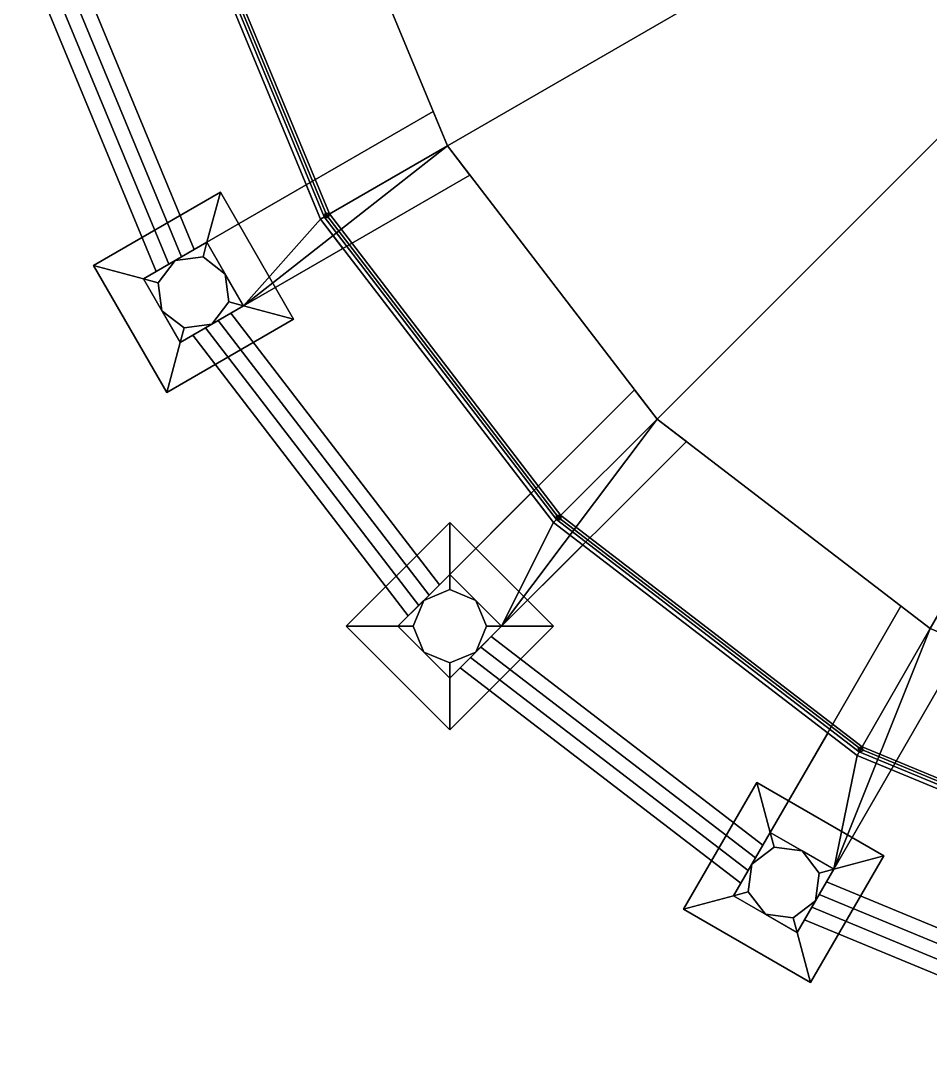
# Model space of a CAD drawing. Extents: x -11.5 to 11.5, y -11.5 to 11.5.
# Drawn here: x -10.71 to -4.5, y -10.71 to -3.65 of the extents above; entities that cross this region are included whole.
import ezdxf

# ---------------------------------------------------------------- set-up
doc = ezdxf.new("R2010")
doc.units = 0
doc.layers.get('0').update_dxf_attribs({"linetype": 'CONTINUOUS'})

msp = doc.modelspace()

# ---------------------------------------------------------------- linework, layer by layer
for points in [[(-8.6933, -2.3294, 11.5), (-7.7942, -4.5, 11.5), (0, 0, 11.75)], [(-7.7942, -4.5, 11.5), (-6.364, -6.364, 11.5), (0, 0, 11.75)], [(-6.364, -6.364, 11.5), (-4.5, -7.7942, 11.5), (0, 0, 11.75)], [(-4.5, -7.7942, 11.5), (-2.3294, -8.6933, 11.5), (0, 0, 11.75)], [(-9.6593, -2.5882, 5.5), (-8.6603, -5, 5.5), (-7.7942, -4.5, 5.5), (-8.6933, -2.3294, 5.5)], [(-8.6933, -2.3294, 3.5), (-7.7942, -4.5, 3.5), (-7.7942, -4.5, 11.5), (-8.6933, -2.3294, 11.5)], [(-9.6593, -2.5882), (-8.6603, -5), (-8.6603, -5, 5.5), (-9.6593, -2.5882, 5.5)], [(-8.617, -4.975, 5.98), (-8.6343, -4.985, 6), (-9.6303, -2.5804, 6), (-9.611, -2.5752, 5.98)], [(-8.6343, -4.985, 6), (-8.617, -4.975, 6.02), (-9.611, -2.5752, 6.02), (-9.6303, -2.5804, 6)], [(-8.617, -4.975, 6.48), (-8.6343, -4.985, 6.5), (-9.6303, -2.5804, 6.5), (-9.611, -2.5752, 6.48)], [(-8.6343, -4.985, 6.5), (-8.617, -4.975, 6.52), (-9.611, -2.5752, 6.52), (-9.6303, -2.5804, 6.5)], [(-8.5996, -4.965, 6), (-8.617, -4.975, 5.98), (-9.611, -2.5752, 5.98), (-9.5916, -2.5701, 6)], [(-8.617, -4.975, 6.02), (-8.5996, -4.965, 6), (-9.5916, -2.5701, 6), (-9.611, -2.5752, 6.02)], [(-8.5996, -4.965, 6.5), (-8.617, -4.975, 6.48), (-9.611, -2.5752, 6.48), (-9.5916, -2.5701, 6.5)], [(-8.617, -4.975, 6.52), (-8.5996, -4.965, 6.5), (-9.5916, -2.5701, 6.5), (-9.611, -2.5752, 6.52)], [(-9.5214, -5.2085, 5.5), (-10.4156, -3.0497, 5.5), (-10.7054, -3.1273, 5.5), (-9.7812, -5.3585, 5.5)], [(-9.5214, -5.2085, 11.5), (-10.4156, -3.0497, 11.5), (-10.7054, -3.1273, 11.5), (-9.7812, -5.3585, 11.5)], [(-10.7054, -3.1273, 5.05), (-9.7812, -5.3585, 5.05), (-9.6946, -5.3085, 5.05), (-10.6088, -3.1014, 5.05)], [(-10.7054, -3.1273, 11.05), (-9.7812, -5.3585, 11.05), (-9.6946, -5.3085, 11.05), (-10.6088, -3.1014, 11.05)], [(-10.6088, -3.1014, 5.05), (-9.6946, -5.3085, 5.05), (-9.6946, -5.3085, 5.45), (-10.6088, -3.1014, 5.45)], [(-10.6088, -3.1014, 11.05), (-9.6946, -5.3085, 11.05), (-9.6946, -5.3085, 11.45), (-10.6088, -3.1014, 11.45)], [(-9.5214, -5.2085, 5.05), (-10.4156, -3.0497, 5.05), (-10.5122, -3.0756, 5.05), (-9.608, -5.2585, 5.05)], [(-9.5214, -5.2085, 11.05), (-10.4156, -3.0497, 11.05), (-10.5122, -3.0756, 11.05), (-9.608, -5.2585, 11.05)], [(-9.608, -5.2585, 5.05), (-10.5122, -3.0756, 5.05), (-10.5122, -3.0756, 5.45), (-9.608, -5.2585, 5.45)], [(-9.608, -5.2585, 11.05), (-10.5122, -3.0756, 11.05), (-10.5122, -3.0756, 11.45), (-9.608, -5.2585, 11.45)], [(-9.5214, -5.2085, 5), (-10.4156, -3.0497, 5), (-10.4156, -3.0497, 5.05), (-9.5214, -5.2085, 5.05)], [(-9.5214, -5.2085, 5.45), (-10.4156, -3.0497, 5.45), (-10.4156, -3.0497, 5.5), (-9.5214, -5.2085, 5.5)], [(-9.5214, -5.2085, 11), (-10.4156, -3.0497, 11), (-10.4156, -3.0497, 11.05), (-9.5214, -5.2085, 11.05)], [(-9.5214, -5.2085, 11.45), (-10.4156, -3.0497, 11.45), (-10.4156, -3.0497, 11.5), (-9.5214, -5.2085, 11.5)], [(-10.7054, -3.1273, 5), (-9.7812, -5.3585, 5), (-9.7812, -5.3585, 5.05), (-10.7054, -3.1273, 5.05)], [(-10.7054, -3.1273, 5.45), (-9.7812, -5.3585, 5.45), (-9.7812, -5.3585, 5.5), (-10.7054, -3.1273, 5.5)], [(-10.7054, -3.1273, 11), (-9.7812, -5.3585, 11), (-9.7812, -5.3585, 11.05), (-10.7054, -3.1273, 11.05)], [(-10.7054, -3.1273, 11.45), (-9.7812, -5.3585, 11.45), (-9.7812, -5.3585, 11.5), (-10.7054, -3.1273, 11.5)], [(-7.8907, -4.267, 11.5), (-7.8907, -4.267, 11.4), (-9.4348, -5.1585, 11.4), (-9.4348, -5.1585, 11.5)], [(-7.7942, -4.5, 11.5), (-7.8907, -4.267, 11.5), (-9.4348, -5.1585, 11.5), (-9.1848, -5.5915, 11.5)], [(-7.6407, -4.7, 11.5), (-7.7942, -4.5, 11.5), (-9.1848, -5.5915, 11.5)], [(-8.6603, -5, 5.5), (-7.0711, -7.0711, 5.5), (-6.364, -6.364, 5.5), (-7.7942, -4.5, 5.5)], [(-7.7942, -4.5, 3.5), (-6.364, -6.364, 3.5), (-6.364, -6.364, 11.5), (-7.7942, -4.5, 11.5)], [(-7.6407, -4.7, 11.4), (-7.6407, -4.7, 11.5), (-9.1848, -5.5915, 11.5), (-9.1848, -5.5915, 11.4)], [(-8.7568, -4.767, 5.5), (-8.7568, -4.767, 5.4), (-9.4348, -5.1585, 5.4), (-9.4348, -5.1585, 5.5)], [(-8.6603, -5, 5.5), (-8.7568, -4.767, 5.5), (-9.4348, -5.1585, 5.5), (-9.1848, -5.5915, 5.5)], [(-10.2093, -5.317, 5.75), (-9.8678, -5.4085, 6), (-9.4348, -5.1585, 6), (-9.3433, -4.817, 5.75)], [(-10.2093, -5.317), (-9.8678, -5.4085, 0.25), (-9.4348, -5.1585, 0.25), (-9.3433, -4.817)], [(-9.3433, -4.817, 5.75), (-9.4348, -5.1585, 5.5), (-9.8678, -5.4085, 5.5), (-10.2093, -5.317, 5.75)], [(-9.3433, -4.817, 5.75), (-9.4348, -5.1585, 6), (-9.1848, -5.5915, 6), (-8.8433, -5.683, 5.75)], [(-9.3433, -4.817), (-9.4348, -5.1585, 0.25), (-9.1848, -5.5915, 0.25), (-8.8433, -5.683)], [(-8.8433, -5.683, 5.75), (-9.1848, -5.5915, 5.5), (-9.4348, -5.1585, 5.5), (-9.3433, -4.817, 5.75)], [(-8.5068, -5.2, 5.5), (-8.6603, -5, 5.5), (-8.6603, -5, 5.5), (-9.1848, -5.5915, 5.5)], [(-8.6603, -5), (-7.0711, -7.0711), (-7.0711, -7.0711, 5.5), (-8.6603, -5, 5.5)], [(-8.627, -4.9577, 5.5), (-8.6343, -4.985, 5.5), (-8.6343, -4.985, 6.5), (-8.627, -4.9577, 6.5)], [(-7.0357, -7.0357, 5.98), (-7.0499, -7.0499, 6), (-8.6343, -4.985, 6), (-8.617, -4.975, 5.98)], [(-7.0499, -7.0499, 6), (-7.0357, -7.0357, 6.02), (-8.617, -4.975, 6.02), (-8.6343, -4.985, 6)], [(-7.0357, -7.0357, 6.48), (-7.0499, -7.0499, 6.5), (-8.6343, -4.985, 6.5), (-8.617, -4.975, 6.48)], [(-7.0499, -7.0499, 6.5), (-7.0357, -7.0357, 6.52), (-8.617, -4.975, 6.52), (-8.6343, -4.985, 6.5)], [(-8.6343, -4.985, 5.5), (-8.607, -4.9923, 5.5), (-8.607, -4.9923, 6.5), (-8.6343, -4.985, 6.5)], [(-8.5996, -4.965, 5.5), (-8.627, -4.9577, 5.5), (-8.627, -4.9577, 6.5), (-8.5996, -4.965, 6.5)], [(-7.0216, -7.0216, 6), (-7.0357, -7.0357, 5.98), (-8.617, -4.975, 5.98), (-8.5996, -4.965, 6)], [(-7.0357, -7.0357, 6.02), (-7.0216, -7.0216, 6), (-8.5996, -4.965, 6), (-8.617, -4.975, 6.02)], [(-7.0216, -7.0216, 6.5), (-7.0357, -7.0357, 6.48), (-8.617, -4.975, 6.48), (-8.5996, -4.965, 6.5)], [(-7.0357, -7.0357, 6.52), (-7.0216, -7.0216, 6.5), (-8.5996, -4.965, 6.5), (-8.617, -4.975, 6.52)], [(-8.607, -4.9923, 5.5), (-8.5996, -4.965, 5.5), (-8.5996, -4.965, 6.5), (-8.607, -4.9923, 6.5)], [(-9.4348, -5.1585, 11.5), (-9.8678, -5.4085, 11.5), (-9.6178, -5.8415, 11.5), (-9.1848, -5.5915, 11.5)], [(-9.6513, -5.2835, 0.25), (-9.4616, -5.2585, 0.25), (-9.4616, -5.2585, 0.25), (-9.4348, -5.1585, 0.25)], [(-9.6513, -5.2835, 6), (-9.4616, -5.2585, 6), (-9.4616, -5.2585, 6), (-9.4348, -5.1585, 6)], [(-9.5214, -5.2085, 5.45), (-9.5214, -5.2085, 5.05), (-9.608, -5.2585, 5.05), (-9.608, -5.2585, 5.45)], [(-9.5214, -5.2085, 11.45), (-9.5214, -5.2085, 11.05), (-9.608, -5.2585, 11.05), (-9.608, -5.2585, 11.45)], [(-9.4348, -5.1585, 5.5), (-9.4348, -5.1585, 5), (-9.5214, -5.2085, 5.05), (-9.5214, -5.2085, 5.45)], [(-9.4348, -5.1585, 5), (-9.5214, -5.2085, 5), (-9.5214, -5.2085, 5.05)], [(-9.4348, -5.1585, 5.5), (-9.5214, -5.2085, 5.45), (-9.5214, -5.2085, 5.5)], [(-9.4348, -5.1585, 11.5), (-9.4348, -5.1585, 11), (-9.5214, -5.2085, 11.05), (-9.5214, -5.2085, 11.45)], [(-9.4348, -5.1585, 11), (-9.5214, -5.2085, 11), (-9.5214, -5.2085, 11.05)], [(-9.4348, -5.1585, 11.5), (-9.5214, -5.2085, 11.45), (-9.5214, -5.2085, 11.5)], [(-9.4348, -5.1585, 0.25), (-9.4616, -5.2585, 0.25), (-9.4616, -5.2585, 0.25), (-9.3098, -5.375, 0.25)], [(-9.4348, -5.1585, 6), (-9.4616, -5.2585, 6), (-9.4616, -5.2585, 6), (-9.3098, -5.375, 6)], [(-9.1848, -5.5915, 5.4), (-9.1848, -5.5915, 5), (-9.4348, -5.1585, 5), (-9.4348, -5.1585, 5.4)], [(-9.1848, -5.5915, 11.5), (-9.1848, -5.5915, 11), (-9.4348, -5.1585, 11), (-9.4348, -5.1585, 11.5)], [(-8.5068, -5.2, 5.4), (-8.5068, -5.2, 5.5), (-9.1848, -5.5915, 5.5), (-9.1848, -5.5915, 5.4)], [(-9.8678, -5.4085, 0.25), (-9.7678, -5.4353, 0.25), (-9.7678, -5.4353, 0.25), (-9.6513, -5.2835, 0.25)], [(-9.8678, -5.4085, 6), (-9.7678, -5.4353, 6), (-9.7678, -5.4353, 6), (-9.6513, -5.2835, 6)], [(-9.6513, -5.2835, 0.25), (-9.7678, -5.4353, 0.25), (-9.7678, -5.4353, 5), (-9.6513, -5.2835, 5)], [(-9.6513, -5.2835, 6), (-9.7678, -5.4353, 6), (-9.7678, -5.4353, 11), (-9.6513, -5.2835, 11)], [(-9.4616, -5.2585, 0.25), (-9.6513, -5.2835, 0.25), (-9.6513, -5.2835, 5), (-9.4616, -5.2585, 5)], [(-9.4616, -5.2585, 6), (-9.6513, -5.2835, 6), (-9.6513, -5.2835, 11), (-9.4616, -5.2585, 11)], [(-9.3098, -5.375, 0.25), (-9.4616, -5.2585, 0.25), (-9.4616, -5.2585, 5), (-9.3098, -5.375, 5)], [(-9.3098, -5.375, 6), (-9.4616, -5.2585, 6), (-9.4616, -5.2585, 11), (-9.3098, -5.375, 11)], [(-9.7093, -6.183, 5.75), (-9.6178, -5.8415, 6), (-9.8678, -5.4085, 6), (-10.2093, -5.317, 5.75)], [(-9.7093, -6.183), (-9.6178, -5.8415, 0.25), (-9.8678, -5.4085, 0.25), (-10.2093, -5.317)], [(-10.2093, -5.317, 5.75), (-9.8678, -5.4085, 5.5), (-9.6178, -5.8415, 5.5), (-9.7093, -6.183, 5.75)], [(-9.7812, -5.3585, 5.45), (-9.7812, -5.3585, 5.05), (-9.8678, -5.4085, 5), (-9.8678, -5.4085, 5.5)], [(-9.7812, -5.3585, 5.05), (-9.7812, -5.3585, 5), (-9.8678, -5.4085, 5)], [(-9.7812, -5.3585, 5.5), (-9.7812, -5.3585, 5.45), (-9.8678, -5.4085, 5.5)], [(-9.7812, -5.3585, 11.45), (-9.7812, -5.3585, 11.05), (-9.8678, -5.4085, 11), (-9.8678, -5.4085, 11.5)], [(-9.7812, -5.3585, 11.05), (-9.7812, -5.3585, 11), (-9.8678, -5.4085, 11)], [(-9.7812, -5.3585, 11.5), (-9.7812, -5.3585, 11.45), (-9.8678, -5.4085, 11.5)], [(-9.6946, -5.3085, 5.45), (-9.6946, -5.3085, 5.05), (-9.7812, -5.3585, 5.05), (-9.7812, -5.3585, 5.45)], [(-9.6946, -5.3085, 11.45), (-9.6946, -5.3085, 11.05), (-9.7812, -5.3585, 11.05), (-9.7812, -5.3585, 11.45)], [(-9.7428, -5.625, 0.25), (-9.7678, -5.4353, 0.25), (-9.7678, -5.4353, 0.25), (-9.8678, -5.4085, 0.25)], [(-9.8678, -5.4085, 5.5), (-9.8678, -5.4085, 5), (-9.6178, -5.8415, 5), (-9.6178, -5.8415, 5.5)], [(-9.7428, -5.625, 6), (-9.7678, -5.4353, 6), (-9.7678, -5.4353, 6), (-9.8678, -5.4085, 6)], [(-9.8678, -5.4085, 11.5), (-9.8678, -5.4085, 11), (-9.6178, -5.8415, 11), (-9.6178, -5.8415, 11.5)], [(-9.7678, -5.4353, 0.25), (-9.7428, -5.625, 0.25), (-9.7428, -5.625, 5), (-9.7678, -5.4353, 5)], [(-9.7678, -5.4353, 6), (-9.7428, -5.625, 6), (-9.7428, -5.625, 11), (-9.7678, -5.4353, 11)], [(-9.2848, -5.5647, 0.25), (-9.3098, -5.375, 0.25), (-9.3098, -5.375, 5), (-9.2848, -5.5647, 5)], [(-9.3098, -5.375, 0.25), (-9.2848, -5.5647, 0.25), (-9.2848, -5.5647, 0.25), (-9.1848, -5.5915, 0.25)], [(-9.2848, -5.5647, 6), (-9.3098, -5.375, 6), (-9.3098, -5.375, 11), (-9.2848, -5.5647, 11)], [(-9.3098, -5.375, 6), (-9.2848, -5.5647, 6), (-9.2848, -5.5647, 6), (-9.1848, -5.5915, 6)], [(-9.4013, -5.7165, 0.25), (-9.2848, -5.5647, 0.25), (-9.2848, -5.5647, 5), (-9.4013, -5.7165, 5)], [(-9.1848, -5.5915, 0.25), (-9.2848, -5.5647, 0.25), (-9.2848, -5.5647, 0.25), (-9.4013, -5.7165, 0.25)], [(-9.4013, -5.7165, 6), (-9.2848, -5.5647, 6), (-9.2848, -5.5647, 11), (-9.4013, -5.7165, 11)], [(-9.1848, -5.5915, 6), (-9.2848, -5.5647, 6), (-9.2848, -5.5647, 6), (-9.4013, -5.7165, 6)], [(-9.7428, -5.625, 0.25), (-9.591, -5.7415, 0.25), (-9.591, -5.7415, 5), (-9.7428, -5.625, 5)], [(-9.6178, -5.8415, 0.25), (-9.591, -5.7415, 0.25), (-9.591, -5.7415, 0.25), (-9.7428, -5.625, 0.25)], [(-9.7428, -5.625, 6), (-9.591, -5.7415, 6), (-9.591, -5.7415, 11), (-9.7428, -5.625, 11)], [(-9.6178, -5.8415, 6), (-9.591, -5.7415, 6), (-9.591, -5.7415, 6), (-9.7428, -5.625, 6)], [(-9.1848, -5.5915, 6), (-9.6178, -5.8415, 6), (-9.7093, -6.183, 5.75), (-8.8433, -5.683, 5.75)], [(-9.1848, -5.5915, 0.25), (-9.6178, -5.8415, 0.25), (-9.7093, -6.183), (-8.8433, -5.683)], [(-9.6178, -5.8415, 5.5), (-9.1848, -5.5915, 5.5), (-8.8433, -5.683, 5.75), (-9.7093, -6.183, 5.75)], [(-7.8489, -7.4953, 5.5), (-9.2714, -5.6415, 5.5), (-9.5312, -5.7915, 5.5), (-8.061, -7.7075, 5.5)], [(-7.8489, -7.4953, 11.5), (-9.2714, -5.6415, 11.5), (-9.5312, -5.7915, 11.5), (-8.061, -7.7075, 11.5)], [(-9.358, -5.6915, 5.05), (-9.2714, -5.6415, 5.05), (-9.2714, -5.6415, 5.45), (-9.358, -5.6915, 5.45)], [(-7.8489, -7.4953, 5.05), (-9.2714, -5.6415, 5.05), (-9.358, -5.6915, 5.05), (-7.9196, -7.566, 5.05)], [(-9.358, -5.6915, 11.05), (-9.2714, -5.6415, 11.05), (-9.2714, -5.6415, 11.45), (-9.358, -5.6915, 11.45)], [(-7.8489, -7.4953, 11.05), (-9.2714, -5.6415, 11.05), (-9.358, -5.6915, 11.05), (-7.9196, -7.566, 11.05)], [(-9.2714, -5.6415, 5.05), (-9.1848, -5.5915, 5), (-9.1848, -5.5915, 5.5), (-9.2714, -5.6415, 5.45)], [(-9.2714, -5.6415, 5), (-9.1848, -5.5915, 5), (-9.1848, -5.5915, 5), (-9.2714, -5.6415, 5.05)], [(-9.2714, -5.6415, 5.45), (-9.1848, -5.5915, 5.5), (-9.1848, -5.5915, 5.5), (-9.2714, -5.6415, 5.5)], [(-9.2714, -5.6415, 11.05), (-9.1848, -5.5915, 11), (-9.1848, -5.5915, 11.5), (-9.2714, -5.6415, 11.45)], [(-9.2714, -5.6415, 11), (-9.1848, -5.5915, 11), (-9.1848, -5.5915, 11), (-9.2714, -5.6415, 11.05)], [(-9.2714, -5.6415, 11.45), (-9.1848, -5.5915, 11.5), (-9.1848, -5.5915, 11.5), (-9.2714, -5.6415, 11.5)], [(-7.8489, -7.4953, 5), (-9.2714, -5.6415, 5), (-9.2714, -5.6415, 5.05), (-7.8489, -7.4953, 5.05)], [(-7.8489, -7.4953, 5.45), (-9.2714, -5.6415, 5.45), (-9.2714, -5.6415, 5.5), (-7.8489, -7.4953, 5.5)], [(-7.8489, -7.4953, 11), (-9.2714, -5.6415, 11), (-9.2714, -5.6415, 11.05), (-7.8489, -7.4953, 11.05)], [(-7.8489, -7.4953, 11.45), (-9.2714, -5.6415, 11.45), (-9.2714, -5.6415, 11.5), (-7.8489, -7.4953, 11.5)], [(-9.4013, -5.7165, 0.25), (-9.591, -5.7415, 0.25), (-9.591, -5.7415, 0.25), (-9.6178, -5.8415, 0.25)], [(-9.4013, -5.7165, 6), (-9.591, -5.7415, 6), (-9.591, -5.7415, 6), (-9.6178, -5.8415, 6)], [(-9.591, -5.7415, 0.25), (-9.4013, -5.7165, 0.25), (-9.4013, -5.7165, 5), (-9.591, -5.7415, 5)], [(-9.591, -5.7415, 6), (-9.4013, -5.7165, 6), (-9.4013, -5.7165, 11), (-9.591, -5.7415, 11)], [(-7.9196, -7.566, 5.05), (-9.358, -5.6915, 5.05), (-9.358, -5.6915, 5.45), (-7.9196, -7.566, 5.45)], [(-7.9196, -7.566, 11.05), (-9.358, -5.6915, 11.05), (-9.358, -5.6915, 11.45), (-7.9196, -7.566, 11.45)], [(-9.5312, -5.7915, 5.05), (-9.4446, -5.7415, 5.05), (-9.4446, -5.7415, 5.45), (-9.5312, -5.7915, 5.45)], [(-9.5312, -5.7915, 5.05), (-8.061, -7.7075, 5.05), (-7.9903, -7.6368, 5.05), (-9.4446, -5.7415, 5.05)], [(-9.5312, -5.7915, 11.05), (-9.4446, -5.7415, 11.05), (-9.4446, -5.7415, 11.45), (-9.5312, -5.7915, 11.45)], [(-9.5312, -5.7915, 11.05), (-8.061, -7.7075, 11.05), (-7.9903, -7.6368, 11.05), (-9.4446, -5.7415, 11.05)], [(-9.4446, -5.7415, 5.05), (-7.9903, -7.6368, 5.05), (-7.9903, -7.6368, 5.45), (-9.4446, -5.7415, 5.45)], [(-9.4446, -5.7415, 11.05), (-7.9903, -7.6368, 11.05), (-7.9903, -7.6368, 11.45), (-9.4446, -5.7415, 11.45)], [(-9.6178, -5.8415, 5), (-9.5312, -5.7915, 5.05), (-9.5312, -5.7915, 5.45), (-9.6178, -5.8415, 5.5)], [(-9.6178, -5.8415, 5), (-9.5312, -5.7915, 5), (-9.5312, -5.7915, 5), (-9.5312, -5.7915, 5.05)], [(-9.6178, -5.8415, 5.5), (-9.5312, -5.7915, 5.45), (-9.5312, -5.7915, 5.45), (-9.5312, -5.7915, 5.5)], [(-9.6178, -5.8415, 11), (-9.5312, -5.7915, 11.05), (-9.5312, -5.7915, 11.45), (-9.6178, -5.8415, 11.5)], [(-9.6178, -5.8415, 11), (-9.5312, -5.7915, 11), (-9.5312, -5.7915, 11), (-9.5312, -5.7915, 11.05)], [(-9.6178, -5.8415, 11.5), (-9.5312, -5.7915, 11.45), (-9.5312, -5.7915, 11.45), (-9.5312, -5.7915, 11.5)], [(-9.5312, -5.7915, 5), (-8.061, -7.7075, 5), (-8.061, -7.7075, 5.05), (-9.5312, -5.7915, 5.05)], [(-9.5312, -5.7915, 5.45), (-8.061, -7.7075, 5.45), (-8.061, -7.7075, 5.5), (-9.5312, -5.7915, 5.5)], [(-9.5312, -5.7915, 11), (-8.061, -7.7075, 11), (-8.061, -7.7075, 11.05), (-9.5312, -5.7915, 11.05)], [(-9.5312, -5.7915, 11.45), (-8.061, -7.7075, 11.45), (-8.061, -7.7075, 11.5), (-9.5312, -5.7915, 11.5)], [(-6.5175, -6.1639, 11.5), (-6.5175, -6.1639, 11.4), (-7.7782, -7.4246, 11.4), (-7.7782, -7.4246, 11.5)], [(-6.364, -6.364, 11.5), (-6.5175, -6.1639, 11.5), (-7.7782, -7.4246, 11.5), (-7.4246, -7.7782, 11.5)], [(-6.1639, -6.5175, 11.5), (-6.364, -6.364, 11.5), (-7.4246, -7.7782, 11.5)], [(-7.0711, -7.0711, 5.5), (-5, -8.6603, 5.5), (-4.5, -7.7942, 5.5), (-6.364, -6.364, 5.5)], [(-6.364, -6.364, 3.5), (-4.5, -7.7942, 3.5), (-4.5, -7.7942, 11.5), (-6.364, -6.364, 11.5)], [(-6.1639, -6.5175, 11.4), (-6.1639, -6.5175, 11.5), (-7.4246, -7.7782, 11.5), (-7.4246, -7.7782, 11.4)], [(-7.2246, -6.871, 5.5), (-7.2246, -6.871, 5.4), (-7.7782, -7.4246, 5.4), (-7.7782, -7.4246, 5.5)], [(-7.0711, -7.0711, 5.5), (-7.2246, -6.871, 5.5), (-7.7782, -7.4246, 5.5), (-7.4246, -7.7782, 5.5)], [(-7.0216, -7.0216, 5.5), (-7.0499, -7.0216, 5.5), (-7.0499, -7.0216, 6.5), (-7.0216, -7.0216, 6.5)], [(-7.0499, -7.0216, 5.5), (-7.0499, -7.0499, 5.5), (-7.0499, -7.0499, 6.5), (-7.0499, -7.0216, 6.5)], [(-4.975, -8.617, 5.98), (-4.985, -8.6343, 6), (-7.0499, -7.0499, 6), (-7.0357, -7.0357, 5.98)], [(-4.985, -8.6343, 6), (-4.975, -8.617, 6.02), (-7.0357, -7.0357, 6.02), (-7.0499, -7.0499, 6)], [(-4.975, -8.617, 6.48), (-4.985, -8.6343, 6.5), (-7.0499, -7.0499, 6.5), (-7.0357, -7.0357, 6.48)], [(-4.985, -8.6343, 6.5), (-4.975, -8.617, 6.52), (-7.0357, -7.0357, 6.52), (-7.0499, -7.0499, 6.5)], [(-7.0499, -7.0499, 5.5), (-7.0216, -7.0499, 5.5), (-7.0216, -7.0499, 6.5), (-7.0499, -7.0499, 6.5)], [(-4.965, -8.5996, 6), (-4.975, -8.617, 5.98), (-7.0357, -7.0357, 5.98), (-7.0216, -7.0216, 6)], [(-4.975, -8.617, 6.02), (-4.965, -8.5996, 6), (-7.0216, -7.0216, 6), (-7.0357, -7.0357, 6.02)], [(-4.965, -8.5996, 6.5), (-4.975, -8.617, 6.48), (-7.0357, -7.0357, 6.48), (-7.0216, -7.0216, 6.5)], [(-4.975, -8.617, 6.52), (-4.965, -8.5996, 6.5), (-7.0216, -7.0216, 6.5), (-7.0357, -7.0357, 6.52)], [(-7.0216, -7.0499, 5.5), (-7.0216, -7.0216, 5.5), (-7.0216, -7.0216, 6.5), (-7.0216, -7.0499, 6.5)], [(-8.4853, -7.7782, 5.75), (-8.1317, -7.7782, 6), (-7.7782, -7.4246, 6), (-7.7782, -7.0711, 5.75)], [(-8.4853, -7.7782), (-8.1317, -7.7782, 0.25), (-7.7782, -7.4246, 0.25), (-7.7782, -7.0711)], [(-7.7782, -7.0711, 5.75), (-7.7782, -7.4246, 5.5), (-8.1317, -7.7782, 5.5), (-8.4853, -7.7782, 5.75)], [(-7.7782, -7.0711, 5.75), (-7.7782, -7.4246, 6), (-7.4246, -7.7782, 6), (-7.0711, -7.7782, 5.75)], [(-7.7782, -7.0711), (-7.7782, -7.4246, 0.25), (-7.4246, -7.7782, 0.25), (-7.0711, -7.7782)], [(-7.0711, -7.7782, 5.75), (-7.4246, -7.7782, 5.5), (-7.7782, -7.4246, 5.5), (-7.7782, -7.0711, 5.75)], [(-6.871, -7.2246, 5.5), (-7.0711, -7.0711, 5.5), (-7.0711, -7.0711, 5.5), (-7.4246, -7.7782, 5.5)], [(-7.0711, -7.0711), (-5, -8.6603), (-5, -8.6603, 5.5), (-7.0711, -7.0711, 5.5)], [(-6.871, -7.2246, 5.4), (-6.871, -7.2246, 5.5), (-7.4246, -7.7782, 5.5), (-7.4246, -7.7782, 5.4)], [(-7.7782, -7.4246, 11.5), (-8.1317, -7.7782, 11.5), (-7.7782, -8.1317, 11.5), (-7.4246, -7.7782, 11.5)], [(-7.955, -7.6014, 0.25), (-7.7782, -7.5282, 0.25), (-7.7782, -7.5282, 0.25), (-7.7782, -7.4246, 0.25)], [(-7.955, -7.6014, 6), (-7.7782, -7.5282, 6), (-7.7782, -7.5282, 6), (-7.7782, -7.4246, 6)], [(-7.7782, -7.4246, 5.5), (-7.7782, -7.4246, 5), (-7.8489, -7.4953, 5.05), (-7.8489, -7.4953, 5.45)], [(-7.7782, -7.4246, 5), (-7.8489, -7.4953, 5), (-7.8489, -7.4953, 5.05)], [(-7.7782, -7.4246, 5.5), (-7.8489, -7.4953, 5.45), (-7.8489, -7.4953, 5.5)], [(-7.7782, -7.4246, 11.5), (-7.7782, -7.4246, 11), (-7.8489, -7.4953, 11.05), (-7.8489, -7.4953, 11.45)], [(-7.7782, -7.4246, 11), (-7.8489, -7.4953, 11), (-7.8489, -7.4953, 11.05)], [(-7.7782, -7.4246, 11.5), (-7.8489, -7.4953, 11.45), (-7.8489, -7.4953, 11.5)], [(-7.7782, -7.4246, 0.25), (-7.7782, -7.5282, 0.25), (-7.7782, -7.5282, 0.25), (-7.6014, -7.6014, 0.25)], [(-7.4246, -7.7782, 5.4), (-7.4246, -7.7782, 5), (-7.7782, -7.4246, 5), (-7.7782, -7.4246, 5.4)], [(-7.7782, -7.4246, 6), (-7.7782, -7.5282, 6), (-7.7782, -7.5282, 6), (-7.6014, -7.6014, 6)], [(-7.4246, -7.7782, 11.5), (-7.4246, -7.7782, 11), (-7.7782, -7.4246, 11), (-7.7782, -7.4246, 11.5)], [(-7.7782, -7.5282, 0.25), (-7.955, -7.6014, 0.25), (-7.955, -7.6014, 5), (-7.7782, -7.5282, 5)], [(-7.7782, -7.5282, 6), (-7.955, -7.6014, 6), (-7.955, -7.6014, 11), (-7.7782, -7.5282, 11)], [(-7.8489, -7.4953, 5.45), (-7.8489, -7.4953, 5.05), (-7.9196, -7.566, 5.05), (-7.9196, -7.566, 5.45)], [(-7.8489, -7.4953, 11.45), (-7.8489, -7.4953, 11.05), (-7.9196, -7.566, 11.05), (-7.9196, -7.566, 11.45)], [(-7.6014, -7.6014, 0.25), (-7.7782, -7.5282, 0.25), (-7.7782, -7.5282, 5), (-7.6014, -7.6014, 5)], [(-7.6014, -7.6014, 6), (-7.7782, -7.5282, 6), (-7.7782, -7.5282, 11), (-7.6014, -7.6014, 11)], [(-8.1317, -7.7782, 0.25), (-8.0282, -7.7782, 0.25), (-8.0282, -7.7782, 0.25), (-7.955, -7.6014, 0.25)], [(-8.1317, -7.7782, 6), (-8.0282, -7.7782, 6), (-8.0282, -7.7782, 6), (-7.955, -7.6014, 6)], [(-7.955, -7.6014, 0.25), (-8.0282, -7.7782, 0.25), (-8.0282, -7.7782, 5), (-7.955, -7.6014, 5)], [(-7.955, -7.6014, 6), (-8.0282, -7.7782, 6), (-8.0282, -7.7782, 11), (-7.955, -7.6014, 11)], [(-7.5282, -7.7782, 0.25), (-7.6014, -7.6014, 0.25), (-7.6014, -7.6014, 5), (-7.5282, -7.7782, 5)], [(-7.6014, -7.6014, 0.25), (-7.5282, -7.7782, 0.25), (-7.5282, -7.7782, 0.25), (-7.4246, -7.7782, 0.25)], [(-7.5282, -7.7782, 6), (-7.6014, -7.6014, 6), (-7.6014, -7.6014, 11), (-7.5282, -7.7782, 11)], [(-7.6014, -7.6014, 6), (-7.5282, -7.7782, 6), (-7.5282, -7.7782, 6), (-7.4246, -7.7782, 6)], [(-7.9903, -7.6368, 5.45), (-7.9903, -7.6368, 5.05), (-8.061, -7.7075, 5.05), (-8.061, -7.7075, 5.45)], [(-7.9903, -7.6368, 11.45), (-7.9903, -7.6368, 11.05), (-8.061, -7.7075, 11.05), (-8.061, -7.7075, 11.45)], [(-4.7, -7.6407, 11.5), (-4.7, -7.6407, 11.4), (-5.5915, -9.1848, 11.4), (-5.5915, -9.1848, 11.5)], [(-4.5, -7.7942, 11.5), (-4.7, -7.6407, 11.5), (-5.5915, -9.1848, 11.5), (-5.1585, -9.4348, 11.5)], [(-8.061, -7.7075, 5.45), (-8.061, -7.7075, 5.05), (-8.1317, -7.7782, 5), (-8.1317, -7.7782, 5.5)], [(-8.061, -7.7075, 5.05), (-8.061, -7.7075, 5), (-8.1317, -7.7782, 5)], [(-8.061, -7.7075, 5.5), (-8.061, -7.7075, 5.45), (-8.1317, -7.7782, 5.5)], [(-8.061, -7.7075, 11.45), (-8.061, -7.7075, 11.05), (-8.1317, -7.7782, 11), (-8.1317, -7.7782, 11.5)], [(-8.061, -7.7075, 11.05), (-8.061, -7.7075, 11), (-8.1317, -7.7782, 11)], [(-8.061, -7.7075, 11.5), (-8.061, -7.7075, 11.45), (-8.1317, -7.7782, 11.5)], [(-7.7782, -8.4853, 5.75), (-7.7782, -8.1317, 6), (-8.1317, -7.7782, 6), (-8.4853, -7.7782, 5.75)], [(-7.7782, -8.4853), (-7.7782, -8.1317, 0.25), (-8.1317, -7.7782, 0.25), (-8.4853, -7.7782)], [(-8.4853, -7.7782, 5.75), (-8.1317, -7.7782, 5.5), (-7.7782, -8.1317, 5.5), (-7.7782, -8.4853, 5.75)], [(-7.955, -7.955, 0.25), (-8.0282, -7.7782, 0.25), (-8.0282, -7.7782, 0.25), (-8.1317, -7.7782, 0.25)], [(-8.1317, -7.7782, 5.5), (-8.1317, -7.7782, 5), (-7.7782, -8.1317, 5), (-7.7782, -8.1317, 5.5)], [(-7.955, -7.955, 6), (-8.0282, -7.7782, 6), (-8.0282, -7.7782, 6), (-8.1317, -7.7782, 6)], [(-8.1317, -7.7782, 11.5), (-8.1317, -7.7782, 11), (-7.7782, -8.1317, 11), (-7.7782, -8.1317, 11.5)], [(-8.0282, -7.7782, 0.25), (-7.955, -7.955, 0.25), (-7.955, -7.955, 5), (-8.0282, -7.7782, 5)], [(-8.0282, -7.7782, 6), (-7.955, -7.955, 6), (-7.955, -7.955, 11), (-8.0282, -7.7782, 11)], [(-7.4246, -7.7782, 6), (-7.7782, -8.1317, 6), (-7.7782, -8.4853, 5.75), (-7.0711, -7.7782, 5.75)], [(-7.4246, -7.7782, 0.25), (-7.7782, -8.1317, 0.25), (-7.7782, -8.4853), (-7.0711, -7.7782)], [(-7.7782, -8.1317, 5.5), (-7.4246, -7.7782, 5.5), (-7.0711, -7.7782, 5.75), (-7.7782, -8.4853, 5.75)], [(-7.6014, -7.955, 0.25), (-7.5282, -7.7782, 0.25), (-7.5282, -7.7782, 5), (-7.6014, -7.955, 5)], [(-7.4246, -7.7782, 0.25), (-7.5282, -7.7782, 0.25), (-7.5282, -7.7782, 0.25), (-7.6014, -7.955, 0.25)], [(-7.6014, -7.955, 6), (-7.5282, -7.7782, 6), (-7.5282, -7.7782, 11), (-7.6014, -7.955, 11)], [(-7.4246, -7.7782, 6), (-7.5282, -7.7782, 6), (-7.5282, -7.7782, 6), (-7.6014, -7.955, 6)], [(-7.4953, -7.8489, 5.05), (-7.4246, -7.7782, 5), (-7.4246, -7.7782, 5.5), (-7.4953, -7.8489, 5.45)], [(-7.4953, -7.8489, 5), (-7.4246, -7.7782, 5), (-7.4246, -7.7782, 5), (-7.4953, -7.8489, 5.05)], [(-7.4953, -7.8489, 5.45), (-7.4246, -7.7782, 5.5), (-7.4246, -7.7782, 5.5), (-7.4953, -7.8489, 5.5)], [(-7.4953, -7.8489, 11.05), (-7.4246, -7.7782, 11), (-7.4246, -7.7782, 11.5), (-7.4953, -7.8489, 11.45)], [(-7.4953, -7.8489, 11), (-7.4246, -7.7782, 11), (-7.4246, -7.7782, 11), (-7.4953, -7.8489, 11.05)], [(-7.4953, -7.8489, 11.45), (-7.4246, -7.7782, 11.5), (-7.4246, -7.7782, 11.5), (-7.4953, -7.8489, 11.5)], [(-4.267, -7.8907, 11.5), (-4.5, -7.7942, 11.5), (-5.1585, -9.4348, 11.5)], [(-5, -8.6603, 5.5), (-2.5882, -9.6593, 5.5), (-2.3294, -8.6933, 5.5), (-4.5, -7.7942, 5.5)], [(-4.5, -7.7942, 3.5), (-2.3294, -8.6933, 3.5), (-2.3294, -8.6933, 11.5), (-4.5, -7.7942, 11.5)], [(-5.6415, -9.2714, 5.5), (-7.4953, -7.8489, 5.5), (-7.7075, -8.061, 5.5), (-5.7915, -9.5312, 5.5)], [(-5.6415, -9.2714, 11.5), (-7.4953, -7.8489, 11.5), (-7.7075, -8.061, 11.5), (-5.7915, -9.5312, 11.5)], [(-7.566, -7.9196, 5.05), (-7.4953, -7.8489, 5.05), (-7.4953, -7.8489, 5.45), (-7.566, -7.9196, 5.45)], [(-5.6415, -9.2714, 5.05), (-7.4953, -7.8489, 5.05), (-7.566, -7.9196, 5.05), (-5.6915, -9.358, 5.05)], [(-7.566, -7.9196, 11.05), (-7.4953, -7.8489, 11.05), (-7.4953, -7.8489, 11.45), (-7.566, -7.9196, 11.45)], [(-5.6415, -9.2714, 11.05), (-7.4953, -7.8489, 11.05), (-7.566, -7.9196, 11.05), (-5.6915, -9.358, 11.05)], [(-5.6415, -9.2714, 5), (-7.4953, -7.8489, 5), (-7.4953, -7.8489, 5.05), (-5.6415, -9.2714, 5.05)], [(-5.6415, -9.2714, 5.45), (-7.4953, -7.8489, 5.45), (-7.4953, -7.8489, 5.5), (-5.6415, -9.2714, 5.5)], [(-5.6415, -9.2714, 11), (-7.4953, -7.8489, 11), (-7.4953, -7.8489, 11.05), (-5.6415, -9.2714, 11.05)], [(-5.6415, -9.2714, 11.45), (-7.4953, -7.8489, 11.45), (-7.4953, -7.8489, 11.5), (-5.6415, -9.2714, 11.5)], [(-4.267, -7.8907, 11.4), (-4.267, -7.8907, 11.5), (-5.1585, -9.4348, 11.5), (-5.1585, -9.4348, 11.4)], [(-7.955, -7.955, 0.25), (-7.7782, -8.0282, 0.25), (-7.7782, -8.0282, 5), (-7.955, -7.955, 5)], [(-7.7782, -8.1317, 0.25), (-7.7782, -8.0282, 0.25), (-7.7782, -8.0282, 0.25), (-7.955, -7.955, 0.25)], [(-7.955, -7.955, 6), (-7.7782, -8.0282, 6), (-7.7782, -8.0282, 11), (-7.955, -7.955, 11)], [(-7.7782, -8.1317, 6), (-7.7782, -8.0282, 6), (-7.7782, -8.0282, 6), (-7.955, -7.955, 6)], [(-7.7782, -8.0282, 0.25), (-7.6014, -7.955, 0.25), (-7.6014, -7.955, 5), (-7.7782, -8.0282, 5)], [(-7.6014, -7.955, 0.25), (-7.7782, -8.0282, 0.25), (-7.7782, -8.0282, 0.25), (-7.7782, -8.1317, 0.25)], [(-7.7782, -8.0282, 6), (-7.6014, -7.955, 6), (-7.6014, -7.955, 11), (-7.7782, -8.0282, 11)], [(-7.6014, -7.955, 6), (-7.7782, -8.0282, 6), (-7.7782, -8.0282, 6), (-7.7782, -8.1317, 6)], [(-5.6915, -9.358, 5.05), (-7.566, -7.9196, 5.05), (-7.566, -7.9196, 5.45), (-5.6915, -9.358, 5.45)], [(-5.6915, -9.358, 11.05), (-7.566, -7.9196, 11.05), (-7.566, -7.9196, 11.45), (-5.6915, -9.358, 11.45)], [(-7.7075, -8.061, 5.05), (-7.6368, -7.9903, 5.05), (-7.6368, -7.9903, 5.45), (-7.7075, -8.061, 5.45)], [(-7.7075, -8.061, 5.05), (-5.7915, -9.5312, 5.05), (-5.7415, -9.4446, 5.05), (-7.6368, -7.9903, 5.05)], [(-7.7075, -8.061, 11.05), (-7.6368, -7.9903, 11.05), (-7.6368, -7.9903, 11.45), (-7.7075, -8.061, 11.45)], [(-7.7075, -8.061, 11.05), (-5.7915, -9.5312, 11.05), (-5.7415, -9.4446, 11.05), (-7.6368, -7.9903, 11.05)], [(-7.6368, -7.9903, 5.05), (-5.7415, -9.4446, 5.05), (-5.7415, -9.4446, 5.45), (-7.6368, -7.9903, 5.45)], [(-7.6368, -7.9903, 11.05), (-5.7415, -9.4446, 11.05), (-5.7415, -9.4446, 11.45), (-7.6368, -7.9903, 11.45)], [(-7.7782, -8.1317, 5), (-7.7075, -8.061, 5.05), (-7.7075, -8.061, 5.45), (-7.7782, -8.1317, 5.5)], [(-7.7782, -8.1317, 5), (-7.7075, -8.061, 5), (-7.7075, -8.061, 5), (-7.7075, -8.061, 5.05)], [(-7.7782, -8.1317, 5.5), (-7.7075, -8.061, 5.45), (-7.7075, -8.061, 5.45), (-7.7075, -8.061, 5.5)], [(-7.7782, -8.1317, 11), (-7.7075, -8.061, 11.05), (-7.7075, -8.061, 11.45), (-7.7782, -8.1317, 11.5)], [(-7.7782, -8.1317, 11), (-7.7075, -8.061, 11), (-7.7075, -8.061, 11), (-7.7075, -8.061, 11.05)], [(-7.7782, -8.1317, 11.5), (-7.7075, -8.061, 11.45), (-7.7075, -8.061, 11.45), (-7.7075, -8.061, 11.5)], [(-7.7075, -8.061, 5), (-5.7915, -9.5312, 5), (-5.7915, -9.5312, 5.05), (-7.7075, -8.061, 5.05)], [(-7.7075, -8.061, 5.45), (-5.7915, -9.5312, 5.45), (-5.7915, -9.5312, 5.5), (-7.7075, -8.061, 5.5)], [(-7.7075, -8.061, 11), (-5.7915, -9.5312, 11), (-5.7915, -9.5312, 11.05), (-7.7075, -8.061, 11.05)], [(-7.7075, -8.061, 11.45), (-5.7915, -9.5312, 11.45), (-5.7915, -9.5312, 11.5), (-7.7075, -8.061, 11.5)], [(-5.2, -8.5068, 5.5), (-5.2, -8.5068, 5.4), (-5.5915, -9.1848, 5.4), (-5.5915, -9.1848, 5.5)], [(-5, -8.6603, 5.5), (-5.2, -8.5068, 5.5), (-5.5915, -9.1848, 5.5), (-5.1585, -9.4348, 5.5)], [(-4.965, -8.5996, 5.5), (-4.9923, -8.607, 5.5), (-4.9923, -8.607, 6.5), (-4.965, -8.5996, 6.5)], [(-4.9923, -8.607, 5.5), (-4.985, -8.6343, 5.5), (-4.985, -8.6343, 6.5), (-4.9923, -8.607, 6.5)], [(-2.5701, -9.5916, 6), (-2.5752, -9.611, 5.98), (-4.975, -8.617, 5.98), (-4.965, -8.5996, 6)], [(-2.5752, -9.611, 6.02), (-2.5701, -9.5916, 6), (-4.965, -8.5996, 6), (-4.975, -8.617, 6.02)], [(-2.5701, -9.5916, 6.5), (-2.5752, -9.611, 6.48), (-4.975, -8.617, 6.48), (-4.965, -8.5996, 6.5)], [(-2.5752, -9.611, 6.52), (-2.5701, -9.5916, 6.5), (-4.965, -8.5996, 6.5), (-4.975, -8.617, 6.52)], [(-4.9577, -8.627, 5.5), (-4.965, -8.5996, 5.5), (-4.965, -8.5996, 6.5), (-4.9577, -8.627, 6.5)], [(-4.767, -8.7568, 5.5), (-5, -8.6603, 5.5), (-5, -8.6603, 5.5), (-5.1585, -9.4348, 5.5)], [(-5, -8.6603), (-2.5882, -9.6593), (-2.5882, -9.6593, 5.5), (-5, -8.6603, 5.5)], [(-2.5752, -9.611, 5.98), (-2.5804, -9.6303, 6), (-4.985, -8.6343, 6), (-4.975, -8.617, 5.98)], [(-2.5804, -9.6303, 6), (-2.5752, -9.611, 6.02), (-4.975, -8.617, 6.02), (-4.985, -8.6343, 6)], [(-2.5752, -9.611, 6.48), (-2.5804, -9.6303, 6.5), (-4.985, -8.6343, 6.5), (-4.975, -8.617, 6.48)], [(-2.5804, -9.6303, 6.5), (-2.5752, -9.611, 6.52), (-4.975, -8.617, 6.52), (-4.985, -8.6343, 6.5)], [(-4.985, -8.6343, 5.5), (-4.9577, -8.627, 5.5), (-4.9577, -8.627, 6.5), (-4.985, -8.6343, 6.5)], [(-4.767, -8.7568, 5.4), (-4.767, -8.7568, 5.5), (-5.1585, -9.4348, 5.5), (-5.1585, -9.4348, 5.4)], [(-6.183, -9.7093, 5.75), (-5.8415, -9.6178, 6), (-5.5915, -9.1848, 6), (-5.683, -8.8433, 5.75)], [(-6.183, -9.7093), (-5.8415, -9.6178, 0.25), (-5.5915, -9.1848, 0.25), (-5.683, -8.8433)], [(-5.683, -8.8433, 5.75), (-5.5915, -9.1848, 5.5), (-5.8415, -9.6178, 5.5), (-6.183, -9.7093, 5.75)], [(-5.683, -8.8433, 5.75), (-5.5915, -9.1848, 6), (-5.1585, -9.4348, 6), (-4.817, -9.3433, 5.75)], [(-5.683, -8.8433), (-5.5915, -9.1848, 0.25), (-5.1585, -9.4348, 0.25), (-4.817, -9.3433)], [(-4.817, -9.3433, 5.75), (-5.1585, -9.4348, 5.5), (-5.5915, -9.1848, 5.5), (-5.683, -8.8433, 5.75)], [(-5.5915, -9.1848, 11.5), (-5.8415, -9.6178, 11.5), (-5.4085, -9.8678, 11.5), (-5.1585, -9.4348, 11.5)], [(-5.7165, -9.4013, 0.25), (-5.5647, -9.2848, 0.25), (-5.5647, -9.2848, 0.25), (-5.5915, -9.1848, 0.25)], [(-5.7165, -9.4013, 6), (-5.5647, -9.2848, 6), (-5.5647, -9.2848, 6), (-5.5915, -9.1848, 6)], [(-5.5915, -9.1848, 5.5), (-5.5915, -9.1848, 5), (-5.6415, -9.2714, 5.05), (-5.6415, -9.2714, 5.45)], [(-5.5915, -9.1848, 5), (-5.6415, -9.2714, 5), (-5.6415, -9.2714, 5.05)], [(-5.5915, -9.1848, 5.5), (-5.6415, -9.2714, 5.45), (-5.6415, -9.2714, 5.5)], [(-5.5915, -9.1848, 11.5), (-5.5915, -9.1848, 11), (-5.6415, -9.2714, 11.05), (-5.6415, -9.2714, 11.45)], [(-5.5915, -9.1848, 11), (-5.6415, -9.2714, 11), (-5.6415, -9.2714, 11.05)], [(-5.5915, -9.1848, 11.5), (-5.6415, -9.2714, 11.45), (-5.6415, -9.2714, 11.5)], [(-5.5915, -9.1848, 0.25), (-5.5647, -9.2848, 0.25), (-5.5647, -9.2848, 0.25), (-5.375, -9.3098, 0.25)], [(-5.1585, -9.4348, 5.4), (-5.1585, -9.4348, 5), (-5.5915, -9.1848, 5), (-5.5915, -9.1848, 5.4)], [(-5.5915, -9.1848, 6), (-5.5647, -9.2848, 6), (-5.5647, -9.2848, 6), (-5.375, -9.3098, 6)], [(-5.1585, -9.4348, 11.5), (-5.1585, -9.4348, 11), (-5.5915, -9.1848, 11), (-5.5915, -9.1848, 11.5)], [(-5.5647, -9.2848, 0.25), (-5.7165, -9.4013, 0.25), (-5.7165, -9.4013, 5), (-5.5647, -9.2848, 5)], [(-5.5647, -9.2848, 6), (-5.7165, -9.4013, 6), (-5.7165, -9.4013, 11), (-5.5647, -9.2848, 11)], [(-5.6415, -9.2714, 5.45), (-5.6415, -9.2714, 5.05), (-5.6915, -9.358, 5.05), (-5.6915, -9.358, 5.45)], [(-5.6415, -9.2714, 11.45), (-5.6415, -9.2714, 11.05), (-5.6915, -9.358, 11.05), (-5.6915, -9.358, 11.45)], [(-5.375, -9.3098, 0.25), (-5.5647, -9.2848, 0.25), (-5.5647, -9.2848, 5), (-5.375, -9.3098, 5)], [(-5.375, -9.3098, 6), (-5.5647, -9.2848, 6), (-5.5647, -9.2848, 11), (-5.375, -9.3098, 11)], [(-5.2585, -9.4616, 0.25), (-5.375, -9.3098, 0.25), (-5.375, -9.3098, 5), (-5.2585, -9.4616, 5)], [(-5.375, -9.3098, 0.25), (-5.2585, -9.4616, 0.25), (-5.2585, -9.4616, 0.25), (-5.1585, -9.4348, 0.25)], [(-5.2585, -9.4616, 6), (-5.375, -9.3098, 6), (-5.375, -9.3098, 11), (-5.2585, -9.4616, 11)], [(-5.375, -9.3098, 6), (-5.2585, -9.4616, 6), (-5.2585, -9.4616, 6), (-5.1585, -9.4348, 6)], [(-5.1585, -9.4348, 6), (-5.4085, -9.8678, 6), (-5.317, -10.2093, 5.75), (-4.817, -9.3433, 5.75)], [(-5.1585, -9.4348, 0.25), (-5.4085, -9.8678, 0.25), (-5.317, -10.2093), (-4.817, -9.3433)], [(-5.4085, -9.8678, 5.5), (-5.1585, -9.4348, 5.5), (-4.817, -9.3433, 5.75), (-5.317, -10.2093, 5.75)], [(-5.8415, -9.6178, 0.25), (-5.7415, -9.591, 0.25), (-5.7415, -9.591, 0.25), (-5.7165, -9.4013, 0.25)], [(-5.8415, -9.6178, 6), (-5.7415, -9.591, 6), (-5.7415, -9.591, 6), (-5.7165, -9.4013, 6)], [(-5.7415, -9.4446, 5.45), (-5.7415, -9.4446, 5.05), (-5.7915, -9.5312, 5.05), (-5.7915, -9.5312, 5.45)], [(-5.7415, -9.4446, 11.45), (-5.7415, -9.4446, 11.05), (-5.7915, -9.5312, 11.05), (-5.7915, -9.5312, 11.45)], [(-5.7165, -9.4013, 0.25), (-5.7415, -9.591, 0.25), (-5.7415, -9.591, 5), (-5.7165, -9.4013, 5)], [(-5.7165, -9.4013, 6), (-5.7415, -9.591, 6), (-5.7415, -9.591, 11), (-5.7165, -9.4013, 11)], [(-5.1585, -9.4348, 0.25), (-5.2585, -9.4616, 0.25), (-5.2585, -9.4616, 0.25), (-5.2835, -9.6513, 0.25)], [(-5.1585, -9.4348, 6), (-5.2585, -9.4616, 6), (-5.2585, -9.4616, 6), (-5.2835, -9.6513, 6)], [(-5.2085, -9.5214, 5.05), (-5.1585, -9.4348, 5), (-5.1585, -9.4348, 5.5), (-5.2085, -9.5214, 5.45)], [(-5.2085, -9.5214, 5), (-5.1585, -9.4348, 5), (-5.1585, -9.4348, 5), (-5.2085, -9.5214, 5.05)], [(-5.2085, -9.5214, 5.45), (-5.1585, -9.4348, 5.5), (-5.1585, -9.4348, 5.5), (-5.2085, -9.5214, 5.5)], [(-5.2085, -9.5214, 11.05), (-5.1585, -9.4348, 11), (-5.1585, -9.4348, 11.5), (-5.2085, -9.5214, 11.45)], [(-5.2085, -9.5214, 11), (-5.1585, -9.4348, 11), (-5.1585, -9.4348, 11), (-5.2085, -9.5214, 11.05)], [(-5.2085, -9.5214, 11.45), (-5.1585, -9.4348, 11.5), (-5.1585, -9.4348, 11.5), (-5.2085, -9.5214, 11.5)], [(-3.0497, -10.4156, 5.5), (-5.2085, -9.5214, 5.5), (-5.3585, -9.7812, 5.5), (-3.1273, -10.7054, 5.5)], [(-3.0497, -10.4156, 11.5), (-5.2085, -9.5214, 11.5), (-5.3585, -9.7812, 11.5), (-3.1273, -10.7054, 11.5)], [(-5.2835, -9.6513, 0.25), (-5.2585, -9.4616, 0.25), (-5.2585, -9.4616, 5), (-5.2835, -9.6513, 5)], [(-5.2835, -9.6513, 6), (-5.2585, -9.4616, 6), (-5.2585, -9.4616, 11), (-5.2835, -9.6513, 11)], [(-5.2585, -9.608, 5.05), (-5.2085, -9.5214, 5.05), (-5.2085, -9.5214, 5.45), (-5.2585, -9.608, 5.45)], [(-3.0497, -10.4156, 5.05), (-5.2085, -9.5214, 5.05), (-5.2585, -9.608, 5.05), (-3.0756, -10.5122, 5.05)], [(-5.2585, -9.608, 11.05), (-5.2085, -9.5214, 11.05), (-5.2085, -9.5214, 11.45), (-5.2585, -9.608, 11.45)], [(-3.0497, -10.4156, 11.05), (-5.2085, -9.5214, 11.05), (-5.2585, -9.608, 11.05), (-3.0756, -10.5122, 11.05)], [(-3.0497, -10.4156, 5), (-5.2085, -9.5214, 5), (-5.2085, -9.5214, 5.05), (-3.0497, -10.4156, 5.05)], [(-3.0497, -10.4156, 5.45), (-5.2085, -9.5214, 5.45), (-5.2085, -9.5214, 5.5), (-3.0497, -10.4156, 5.5)], [(-3.0497, -10.4156, 11), (-5.2085, -9.5214, 11), (-5.2085, -9.5214, 11.05), (-3.0497, -10.4156, 11.05)], [(-3.0497, -10.4156, 11.45), (-5.2085, -9.5214, 11.45), (-5.2085, -9.5214, 11.5), (-3.0497, -10.4156, 11.5)], [(-5.7915, -9.5312, 5.45), (-5.7915, -9.5312, 5.05), (-5.8415, -9.6178, 5), (-5.8415, -9.6178, 5.5)], [(-5.7915, -9.5312, 5.05), (-5.7915, -9.5312, 5), (-5.8415, -9.6178, 5)], [(-5.7915, -9.5312, 5.5), (-5.7915, -9.5312, 5.45), (-5.8415, -9.6178, 5.5)], [(-5.7915, -9.5312, 11.45), (-5.7915, -9.5312, 11.05), (-5.8415, -9.6178, 11), (-5.8415, -9.6178, 11.5)], [(-5.7915, -9.5312, 11.05), (-5.7915, -9.5312, 11), (-5.8415, -9.6178, 11)], [(-5.7915, -9.5312, 11.5), (-5.7915, -9.5312, 11.45), (-5.8415, -9.6178, 11.5)], [(-5.625, -9.7428, 0.25), (-5.7415, -9.591, 0.25), (-5.7415, -9.591, 0.25), (-5.8415, -9.6178, 0.25)], [(-5.625, -9.7428, 6), (-5.7415, -9.591, 6), (-5.7415, -9.591, 6), (-5.8415, -9.6178, 6)], [(-5.7415, -9.591, 0.25), (-5.625, -9.7428, 0.25), (-5.625, -9.7428, 5), (-5.7415, -9.591, 5)], [(-5.7415, -9.591, 6), (-5.625, -9.7428, 6), (-5.625, -9.7428, 11), (-5.7415, -9.591, 11)], [(-5.317, -10.2093, 5.75), (-5.4085, -9.8678, 6), (-5.8415, -9.6178, 6), (-6.183, -9.7093, 5.75)], [(-5.317, -10.2093), (-5.4085, -9.8678, 0.25), (-5.8415, -9.6178, 0.25), (-6.183, -9.7093)], [(-6.183, -9.7093, 5.75), (-5.8415, -9.6178, 5.5), (-5.4085, -9.8678, 5.5), (-5.317, -10.2093, 5.75)], [(-5.8415, -9.6178, 5.5), (-5.8415, -9.6178, 5), (-5.4085, -9.8678, 5), (-5.4085, -9.8678, 5.5)], [(-5.8415, -9.6178, 11.5), (-5.8415, -9.6178, 11), (-5.4085, -9.8678, 11), (-5.4085, -9.8678, 11.5)], [(-5.4353, -9.7678, 0.25), (-5.2835, -9.6513, 0.25), (-5.2835, -9.6513, 5), (-5.4353, -9.7678, 5)], [(-5.2835, -9.6513, 0.25), (-5.4353, -9.7678, 0.25), (-5.4353, -9.7678, 0.25), (-5.4085, -9.8678, 0.25)], [(-5.4353, -9.7678, 6), (-5.2835, -9.6513, 6), (-5.2835, -9.6513, 11), (-5.4353, -9.7678, 11)], [(-5.2835, -9.6513, 6), (-5.4353, -9.7678, 6), (-5.4353, -9.7678, 6), (-5.4085, -9.8678, 6)], [(-3.0756, -10.5122, 5.05), (-5.2585, -9.608, 5.05), (-5.2585, -9.608, 5.45), (-3.0756, -10.5122, 5.45)], [(-3.0756, -10.5122, 11.05), (-5.2585, -9.608, 11.05), (-5.2585, -9.608, 11.45), (-3.0756, -10.5122, 11.45)], [(-5.3585, -9.7812, 5.05), (-5.3085, -9.6946, 5.05), (-5.3085, -9.6946, 5.45), (-5.3585, -9.7812, 5.45)], [(-5.3585, -9.7812, 5.05), (-3.1273, -10.7054, 5.05), (-3.1014, -10.6088, 5.05), (-5.3085, -9.6946, 5.05)], [(-5.3585, -9.7812, 11.05), (-5.3085, -9.6946, 11.05), (-5.3085, -9.6946, 11.45), (-5.3585, -9.7812, 11.45)], [(-5.3585, -9.7812, 11.05), (-3.1273, -10.7054, 11.05), (-3.1014, -10.6088, 11.05), (-5.3085, -9.6946, 11.05)], [(-5.3085, -9.6946, 5.05), (-3.1014, -10.6088, 5.05), (-3.1014, -10.6088, 5.45), (-5.3085, -9.6946, 5.45)], [(-5.3085, -9.6946, 11.05), (-3.1014, -10.6088, 11.05), (-3.1014, -10.6088, 11.45), (-5.3085, -9.6946, 11.45)], [(-5.625, -9.7428, 0.25), (-5.4353, -9.7678, 0.25), (-5.4353, -9.7678, 5), (-5.625, -9.7428, 5)], [(-5.4085, -9.8678, 0.25), (-5.4353, -9.7678, 0.25), (-5.4353, -9.7678, 0.25), (-5.625, -9.7428, 0.25)], [(-5.625, -9.7428, 6), (-5.4353, -9.7678, 6), (-5.4353, -9.7678, 11), (-5.625, -9.7428, 11)], [(-5.4085, -9.8678, 6), (-5.4353, -9.7678, 6), (-5.4353, -9.7678, 6), (-5.625, -9.7428, 6)], [(-5.4085, -9.8678, 5), (-5.3585, -9.7812, 5.05), (-5.3585, -9.7812, 5.45), (-5.4085, -9.8678, 5.5)], [(-5.4085, -9.8678, 5), (-5.3585, -9.7812, 5), (-5.3585, -9.7812, 5), (-5.3585, -9.7812, 5.05)], [(-5.4085, -9.8678, 5.5), (-5.3585, -9.7812, 5.45), (-5.3585, -9.7812, 5.45), (-5.3585, -9.7812, 5.5)], [(-5.4085, -9.8678, 11), (-5.3585, -9.7812, 11.05), (-5.3585, -9.7812, 11.45), (-5.4085, -9.8678, 11.5)], [(-5.4085, -9.8678, 11), (-5.3585, -9.7812, 11), (-5.3585, -9.7812, 11), (-5.3585, -9.7812, 11.05)], [(-5.4085, -9.8678, 11.5), (-5.3585, -9.7812, 11.45), (-5.3585, -9.7812, 11.45), (-5.3585, -9.7812, 11.5)], [(-5.3585, -9.7812, 5), (-3.1273, -10.7054, 5), (-3.1273, -10.7054, 5.05), (-5.3585, -9.7812, 5.05)], [(-5.3585, -9.7812, 5.45), (-3.1273, -10.7054, 5.45), (-3.1273, -10.7054, 5.5), (-5.3585, -9.7812, 5.5)], [(-5.3585, -9.7812, 11), (-3.1273, -10.7054, 11), (-3.1273, -10.7054, 11.05), (-5.3585, -9.7812, 11.05)], [(-5.3585, -9.7812, 11.45), (-3.1273, -10.7054, 11.45), (-3.1273, -10.7054, 11.5), (-5.3585, -9.7812, 11.5)]]:
    msp.add_3dface(points)

doc.saveas('drawing.dxf')
